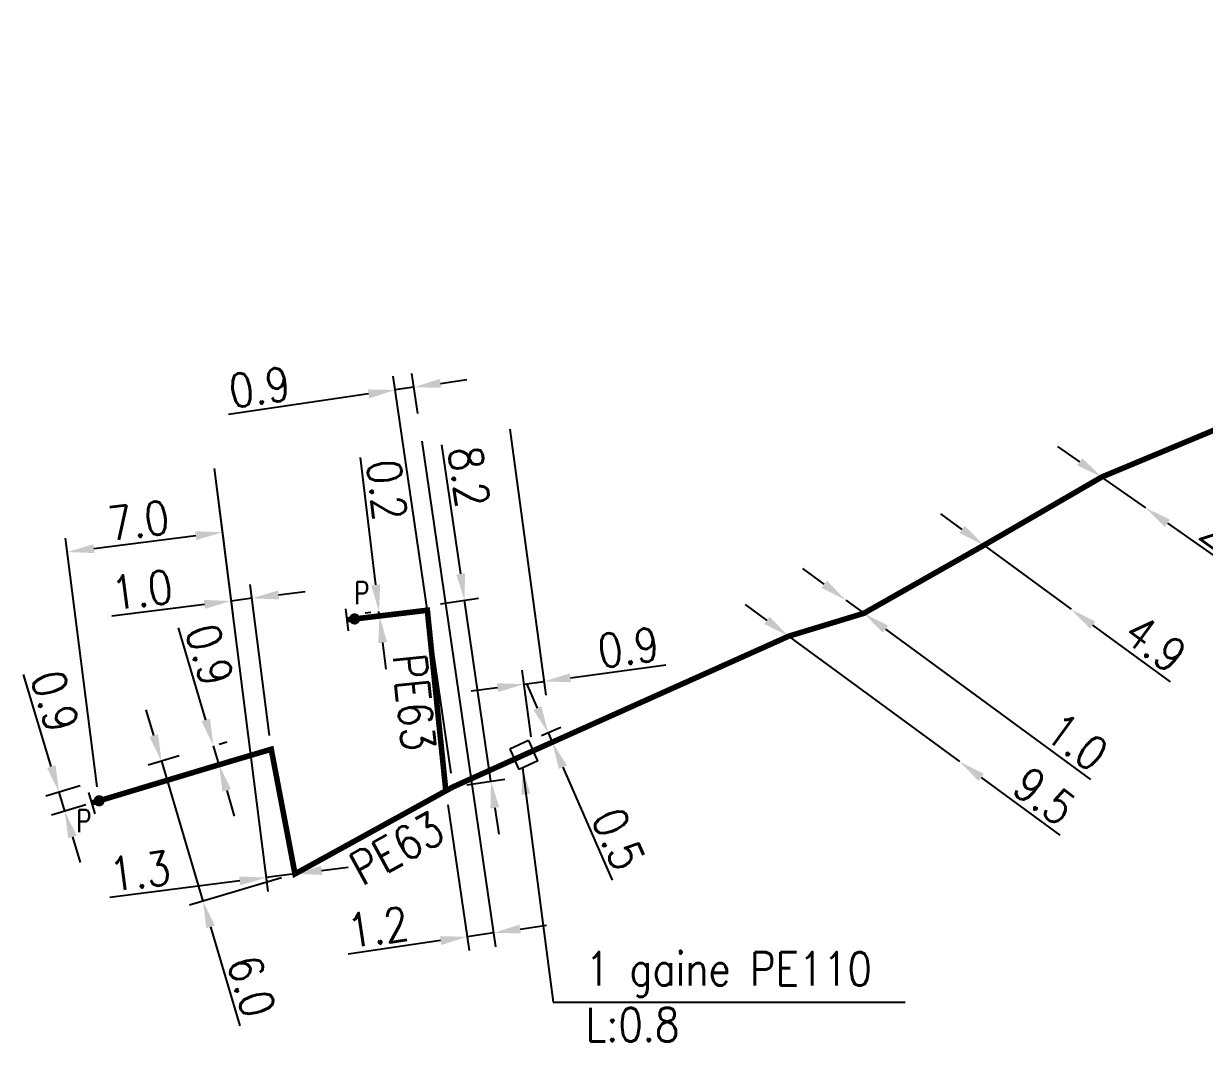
# Model space of a CAD drawing. Header units: millimetres. Extents: x 149999 to 151007, y 125999 to 127005.
# Drawn here: x 150669.2 to 150722.1, y 126206.4 to 126252 of the extents above; entities that cross this region are included whole.
import ezdxf
from ezdxf.enums import TextEntityAlignment as Align

# ---------------------------------------------------------------- set-up
doc = ezdxf.new("R2010")
doc.units = ezdxf.units.MM
doc.header["$PDMODE"] = 34
doc.linetypes.add('L_100_PE', pattern=[14, 10, -1.5, 1, -1.5])
doc.layers.get('0').update_dxf_attribs({"linetype": 'CONTINUOUS'})
doc.layers.get('DEFPOINTS').update_dxf_attribs({"linetype": 'CONTINUOUS'})
for name, color, linetype in [('L_140', 3, 'CONTINUOUS'), ('L_300', 7, 'CONTINUOUS'), ('L_340', 7, 'CONTINUOUS'), ('L_400', 7, 'CONTINUOUS')]:
    doc.layers.add(name, color=color, linetype=linetype)
doc.styles.add('G_ROMANS', font='ROMANS.SHX', dxfattribs={"width": 0.75})
doc.styles.get("Standard").update_dxf_attribs({"font": 'romans.shx', "width": 0.85})
doc.dimstyles.get("Standard").update_dxf_attribs({"dimtxt": 1.5, "dimasz": 1.2, "dimexe": 0.625, "dimexo": 0.625, "dimgap": 0.25, "dimtad": 1, "dimdec": 1, "dimzin": 0, "dimdsep": 46, "dimtxsty": 'Standard', "dimcen": -0.5, "dimadec": 0, "dimazin": 0, "dimtfac": 1, "dimtdec": 1, "dimtmove": 0, "dimatfit": 3, "dimfxl": 0, "dimtolj": 1, "dimtzin": 0, "dimarcsym": 0})

# ---------------------------------------------------------------- blocks, each defined once
blk = doc.blocks.new('*D942')
at = {"layer": 'DEFPOINTS', "color": 0, "linetype": 'Continuous', "transparency": 16777216}
for p in [(150717.519, 126231.654), (150719.484, 126230.276), (150719.484, 126230.276)]:
    blk.add_point(p, dxfattribs=at)
at = {"layer": 'L_140', "color": 0, "linetype": 'Continuous', "lineweight": -2, "transparency": 16777216}
for p, q in [((150716.537, 126232.343), (150715.554, 126233.032)), ((150717.519, 126231.654), (150719.484, 126230.276)), ((150720.467, 126229.587), (150724.096, 126227.042))]:
    blk.add_line(p, q, dxfattribs=at)
at = {"layer": 'L_140', "color": 0, "linetype": 'Continuous', "transparency": 16777216}
for points in [[(150716.652, 126232.506), (150716.422, 126232.179), (150717.519, 126231.654)], [(150720.582, 126229.75), (150720.352, 126229.423), (150719.484, 126230.276)]]:
    blk.add_solid(points, dxfattribs=at)
at = {"layer": 'L_140', "color": 0, "linetype": 'Continuous', "transparency": 16777216, "insert": (150723.347, 126228.789), "char_height": 1.5, "attachment_point": 5, "rotation": 324.9599}
blk.add_mtext('\\A1;2.4', dxfattribs=at)
blk = doc.blocks.new('*D943')
at = {"layer": 'DEFPOINTS', "color": 0, "linetype": 'Continuous', "transparency": 16777216}
for p in [(150706.05, 126226.139), (150706.05, 126226.139), (150706.857, 126225.548)]:
    blk.add_point(p, dxfattribs=at)
at = {"layer": 'L_140', "color": 0, "linetype": 'Continuous', "lineweight": -2, "transparency": 16777216}
for p, q in [((150705.082, 126226.849), (150704.115, 126227.558)), ((150706.05, 126226.139), (150706.857, 126225.548)), ((150707.824, 126224.839), (150717.018, 126218.098))]:
    blk.add_line(p, q, dxfattribs=at)
at = {"layer": 'L_140', "color": 0, "linetype": 'Continuous', "transparency": 16777216}
for points in [[(150705.201, 126227.01), (150704.964, 126226.687), (150706.05, 126226.139)], [(150707.943, 126225), (150707.706, 126224.677), (150706.857, 126225.548)]]:
    blk.add_solid(points, dxfattribs=at)
at = {"layer": 'L_140', "color": 0, "linetype": 'Continuous', "transparency": 16777216, "insert": (150716.404, 126219.788), "char_height": 1.5, "attachment_point": 5, "rotation": 323.7536}
blk.add_mtext('\\A1;1.0', dxfattribs=at)
blk = doc.blocks.new('*D944')
at = {"layer": 'DEFPOINTS', "color": 0, "linetype": 'Continuous', "transparency": 16777216}
for p in [(150712.238, 126228.595), (150716.149, 126225.727), (150716.149, 126225.727)]:
    blk.add_point(p, dxfattribs=at)
at = {"layer": 'L_140', "color": 0, "linetype": 'Continuous', "lineweight": -2, "transparency": 16777216}
for p, q in [((150711.27, 126229.304), (150710.303, 126230.014)), ((150712.238, 126228.595), (150716.149, 126225.727)), ((150717.117, 126225.018), (150720.594, 126222.469))]:
    blk.add_line(p, q, dxfattribs=at)
at = {"layer": 'L_140', "color": 0, "linetype": 'Continuous', "transparency": 16777216}
for points in [[(150711.389, 126229.466), (150711.152, 126229.143), (150712.238, 126228.595)], [(150717.236, 126225.179), (150716.999, 126224.856), (150716.149, 126225.727)]]:
    blk.add_solid(points, dxfattribs=at)
at = {"layer": 'L_140', "color": 0, "linetype": 'Continuous', "transparency": 16777216, "insert": (150719.931, 126224.195), "char_height": 1.5, "attachment_point": 5, "rotation": 323.7536}
blk.add_mtext('\\A1;4.9', dxfattribs=at)
blk = doc.blocks.new('*D945')
at = {"layer": 'DEFPOINTS', "color": 0, "linetype": 'Continuous', "transparency": 16777216}
for p in [(150677.647, 126232.661), (150678.091, 126229.18), (150672.568, 126217.143)]:
    blk.add_point(p, dxfattribs=at)
at = {"layer": 'L_340', "color": 0, "linetype": 'Continuous', "lineweight": -2, "transparency": 16777216}
for p, q in [((150677.726, 126232.041), (150678.17, 126228.56)), ((150672.489, 126217.763), (150671.068, 126228.915)), ((150672.337, 126228.447), (150676.9, 126229.028))]:
    blk.add_line(p, q, dxfattribs=at)
at = {"layer": 'L_340', "color": 0, "linetype": 'Continuous', "transparency": 16777216}
for points in [[(150676.875, 126229.227), (150676.926, 126228.83), (150678.091, 126229.18)], [(150672.312, 126228.645), (150672.362, 126228.248), (150671.147, 126228.295)]]:
    blk.add_solid(points, dxfattribs=at)
at = {"layer": 'L_340', "color": 0, "linetype": 'Continuous', "transparency": 16777216, "insert": (150674.333, 126229.709), "char_height": 1.5, "attachment_point": 5, "rotation": 7.2605}
blk.add_mtext('\\A1;7.0', dxfattribs=at)
blk = doc.blocks.new('*D951')
at = {"layer": 'DEFPOINTS', "color": 0, "linetype": 'Continuous', "transparency": 16777216}
for p in [(150703.486, 126224.521), (150711.147, 126218.904), (150711.147, 126218.904)]:
    blk.add_point(p, dxfattribs=at)
at = {"layer": 'L_140', "color": 0, "linetype": 'Continuous', "lineweight": -2, "transparency": 16777216}
for p, q in [((150702.518, 126225.231), (150701.55, 126225.94)), ((150703.486, 126224.521), (150711.147, 126218.904)), ((150712.115, 126218.195), (150715.641, 126215.61))]:
    blk.add_line(p, q, dxfattribs=at)
at = {"layer": 'L_140', "color": 0, "linetype": 'Continuous', "transparency": 16777216}
for points in [[(150702.636, 126225.392), (150702.4, 126225.069), (150703.486, 126224.521)], [(150712.233, 126218.356), (150711.997, 126218.034), (150711.147, 126218.904)]]:
    blk.add_solid(points, dxfattribs=at)
at = {"layer": 'L_140', "color": 0, "linetype": 'Continuous', "transparency": 16777216, "insert": (150714.953, 126217.354), "char_height": 1.5, "attachment_point": 5, "rotation": 323.7536}
blk.add_mtext('\\A1;9.5', dxfattribs=at)
blk = doc.blocks.new('*D952')
at = {"layer": 'DEFPOINTS', "color": 0, "linetype": 'Continuous', "transparency": 16777216}
for p in [(150677.647, 126232.661), (150680.062, 126213.703), (150681.352, 126213.867)]:
    blk.add_point(p, dxfattribs=at)
at = {"layer": 'L_140', "color": 0, "linetype": 'Continuous', "lineweight": -2, "transparency": 16777216}
for p, q in [((150677.726, 126232.041), (150680.141, 126213.083)), ((150682.542, 126214.019), (150683.733, 126214.171)), ((150678.872, 126213.551), (150673.046, 126212.809)), ((150681.352, 126213.867), (150680.062, 126213.703))]:
    blk.add_line(p, q, dxfattribs=at)
at = {"layer": 'L_140', "color": 0, "linetype": 'Continuous', "transparency": 16777216}
for points in [[(150682.517, 126214.217), (150682.568, 126213.821), (150681.352, 126213.867)], [(150678.847, 126213.75), (150678.897, 126213.353), (150680.062, 126213.703)]]:
    blk.add_solid(points, dxfattribs=at)
at = {"layer": 'L_140', "color": 0, "linetype": 'Continuous', "transparency": 16777216, "insert": (150674.402, 126213.99), "char_height": 1.5, "attachment_point": 5, "rotation": 7.2605}
blk.add_mtext('\\A1;1.3', dxfattribs=at)
blk = doc.blocks.new('*D953')
at = {"layer": 'DEFPOINTS', "color": 0, "linetype": 'Continuous', "transparency": 16777216}
for p in [(150677.647, 126232.661), (150678.483, 126226.099), (150680.287, 126219.454)]:
    blk.add_point(p, dxfattribs=at)
at = {"layer": 'L_140', "color": 0, "linetype": 'Continuous', "lineweight": -2, "transparency": 16777216}
for p, q in [((150677.726, 126232.041), (150678.562, 126225.479)), ((150680.208, 126220.074), (150679.347, 126226.839)), ((150679.426, 126226.219), (150678.483, 126226.099)), ((150680.616, 126226.371), (150681.806, 126226.522)), ((150677.293, 126225.947), (150673.137, 126225.418))]:
    blk.add_line(p, q, dxfattribs=at)
at = {"layer": 'L_140', "color": 0, "linetype": 'Continuous', "transparency": 16777216}
for points in [[(150680.591, 126226.569), (150680.641, 126226.172), (150679.426, 126226.219)], [(150677.268, 126226.146), (150677.318, 126225.749), (150678.483, 126226.099)]]:
    blk.add_solid(points, dxfattribs=at)
at = {"layer": 'L_140', "color": 0, "linetype": 'Continuous', "transparency": 16777216, "insert": (150674.493, 126226.599), "char_height": 1.5, "attachment_point": 5, "rotation": 7.2605}
blk.add_mtext('\\A1;1.0', dxfattribs=at)
blk = doc.blocks.new('*D954')
at = {"layer": 'DEFPOINTS', "color": 0, "linetype": 'Continuous', "transparency": 16777216}
for p in [(150686.684, 126235.681), (150686.946, 126233.884), (150688.442, 126217.768)]:
    blk.add_point(p, dxfattribs=at)
at = {"layer": 'L_140', "color": 0, "linetype": 'Continuous', "lineweight": -2, "transparency": 16777216}
for p, q in [((150686.856, 126234.502), (150686.594, 126236.3)), ((150688.352, 126218.386), (150685.752, 126236.177)), ((150687.871, 126235.855), (150689.059, 126236.028)), ((150684.655, 126235.385), (150678.367, 126234.466)), ((150686.684, 126235.681), (150685.843, 126235.558))]:
    blk.add_line(p, q, dxfattribs=at)
at = {"layer": 'L_140', "color": 0, "linetype": 'Continuous', "transparency": 16777216}
for points in [[(150687.842, 126236.053), (150687.9, 126235.657), (150686.684, 126235.681)], [(150684.626, 126235.583), (150684.684, 126235.187), (150685.843, 126235.558)]]:
    blk.add_solid(points, dxfattribs=at)
at = {"layer": 'L_140', "color": 0, "linetype": 'Continuous', "transparency": 16777216, "insert": (150679.762, 126235.68), "char_height": 1.5, "attachment_point": 5, "rotation": 8.3128}
blk.add_mtext('\\A1;0.9', dxfattribs=at)
blk = doc.blocks.new('*D955')
at = {"layer": 'DEFPOINTS', "color": 0, "linetype": 'Continuous', "transparency": 16777216}
for p in [(150687.257, 126225.882), (150688.954, 126226.13), (150688.442, 126217.768)]:
    blk.add_point(p, dxfattribs=at)
at = {"layer": 'L_140', "color": 0, "linetype": 'Continuous', "lineweight": -2, "transparency": 16777216}
for p, q in [((150688.781, 126227.317), (150687.937, 126233.094)), ((150687.875, 126225.972), (150689.573, 126226.22)), ((150690.14, 126218.016), (150688.954, 126226.13)), ((150689.061, 126217.858), (150690.758, 126218.106)), ((150690.313, 126216.829), (150690.487, 126215.641))]:
    blk.add_line(p, q, dxfattribs=at)
at = {"layer": 'L_140', "color": 0, "linetype": 'Continuous', "transparency": 16777216}
for points in [[(150688.979, 126227.346), (150688.583, 126227.288), (150688.954, 126226.13)], [(150690.511, 126216.858), (150690.115, 126216.8), (150690.14, 126218.016)]]:
    blk.add_solid(points, dxfattribs=at)
at = {"layer": 'L_140', "color": 0, "linetype": 'Continuous', "transparency": 16777216, "insert": (150689.155, 126231.67), "char_height": 1.5, "attachment_point": 5, "rotation": 278.3128}
blk.add_mtext('\\A1;8.2', dxfattribs=at)
blk = doc.blocks.new('*D956')
at = {"layer": 'DEFPOINTS', "color": 0, "linetype": 'Continuous', "transparency": 16777216}
for p in [(150685.378, 126225.657), (150685.116, 126225.626), (150685.401, 126225.459)]:
    blk.add_point(p, dxfattribs=at)
at = {"layer": 'L_140', "color": 0, "linetype": 'Continuous', "lineweight": -2, "transparency": 16777216}
for p, q in [((150684.974, 126226.818), (150684.292, 126232.531)), ((150684.757, 126225.583), (150684.496, 126225.552)), ((150684.781, 126225.385), (150684.519, 126225.354)), ((150685.14, 126225.428), (150685.116, 126225.626)), ((150685.282, 126224.236), (150685.425, 126223.045))]:
    blk.add_line(p, q, dxfattribs=at)
at = {"layer": 'L_140', "color": 0, "linetype": 'Continuous', "transparency": 16777216}
for points in [[(150685.173, 126226.841), (150684.775, 126226.794), (150685.116, 126225.626)], [(150685.481, 126224.26), (150685.084, 126224.212), (150685.14, 126225.428)]]:
    blk.add_solid(points, dxfattribs=at)
at = {"layer": 'L_140', "color": 0, "linetype": 'Continuous', "transparency": 16777216, "insert": (150685.473, 126231.075), "char_height": 1.5, "attachment_point": 5, "rotation": 276.8106}
blk.add_mtext('\\A1;0.2', dxfattribs=at)
blk = doc.blocks.new('*D957')
at = {"layer": 'DEFPOINTS', "color": 0, "linetype": 'Continuous', "transparency": 16777216}
for p in [(150686.946, 126233.884), (150688.115, 126217.588), (150690.258, 126211.222)]:
    blk.add_point(p, dxfattribs=at)
at = {"layer": 'L_140', "color": 0, "linetype": 'Continuous', "lineweight": -2, "transparency": 16777216}
for p, q in [((150687.037, 126233.266), (150690.348, 126210.604)), ((150688.205, 126216.969), (150689.161, 126210.43)), ((150691.445, 126211.396), (150692.632, 126211.569)), ((150687.883, 126210.875), (150683.738, 126210.27)), ((150690.258, 126211.222), (150689.07, 126211.049))]:
    blk.add_line(p, q, dxfattribs=at)
at = {"layer": 'L_140', "color": 0, "linetype": 'Continuous', "transparency": 16777216}
for points in [[(150691.416, 126211.594), (150691.474, 126211.198), (150690.258, 126211.222)], [(150687.854, 126211.073), (150687.912, 126210.677), (150689.07, 126211.049)]]:
    blk.add_solid(points, dxfattribs=at)
at = {"layer": 'L_140', "color": 0, "linetype": 'Continuous', "transparency": 16777216, "insert": (150685.072, 126211.475), "char_height": 1.5, "attachment_point": 5, "rotation": 8.3128}
blk.add_mtext('\\A1;1.2', dxfattribs=at)
blk = doc.blocks.new('L_340_07')
at = {"color": 0, "linetype": 'Continuous', "const_width": 0.25, "flags": 128}
blk.add_lwpolyline([(0, 0), (0.35, 0)], dxfattribs=at)
at = {"color": 0, "linetype": 'Continuous', "flags": 128}
blk.add_lwpolyline([(0.35, -0.5), (0.35, 0.5)], dxfattribs=at)
at = {"color": 0, "linetype": 'Continuous', "width": 0.75, "flags": 3}
for tag, p in [('DEF_LEG', (0.723, -3.465)), ('DEF_COUP', (0.723, -5.965)), ('DEF_TYPE', (0.723, -8.465))]:
    blk.add_attdef(tag, text='', height=1.2, dxfattribs=at).set_placement(p, align=Align.MIDDLE)
blk = doc.blocks.new('L_300_12')
at = {"color": 0, "linetype": 'Continuous', "const_width": 0.248, "flags": 128}
blk.add_lwpolyline([(-0.126, 0, 1), (0.126, 0, 1)], format="xyb", close=True, dxfattribs=at)
at = {"linetype": 'Continuous', "style": 'G_ROMANS', "width": 0.75}
blk.add_attdef('P', text='', height=1, dxfattribs=at).set_placement((0, 1.331), align=Align.MIDDLE_CENTER)
at = {"color": 0, "linetype": 'Continuous', "width": 0.75, "flags": 3}
for tag, p in [('DEF_LEG', (0, -5)), ('DEF_COUP', (0, -7.5)), ('DEF_TYPE', (0, -10))]:
    blk.add_attdef(tag, text='', height=1.2, dxfattribs=at).set_placement(p, align=Align.MIDDLE)
blk = doc.blocks.new('*D958')
at = {"layer": 'DEFPOINTS', "color": 0, "linetype": 'Continuous', "transparency": 16777216}
for p in [(150690.899, 126234.419), (150692.514, 126222.495), (150692.027, 126219.384)]:
    blk.add_point(p, dxfattribs=at)
at = {"layer": 'L_400', "color": 0, "linetype": 'Continuous', "lineweight": -2, "transparency": 16777216}
for p, q in [((150690.983, 126233.8), (150692.598, 126221.875)), ((150693.703, 126222.656), (150697.975, 126223.234)), ((150691.943, 126220.004), (150691.539, 126222.993)), ((150691.622, 126222.374), (150692.514, 126222.495)), ((150690.433, 126222.213), (150689.244, 126222.052))]:
    blk.add_line(p, q, dxfattribs=at)
at = {"layer": 'L_400', "color": 0, "linetype": 'Continuous', "transparency": 16777216}
for points in [[(150693.677, 126222.854), (150693.73, 126222.458), (150692.514, 126222.495)], [(150690.407, 126222.411), (150690.46, 126222.015), (150691.622, 126222.374)]]:
    blk.add_solid(points, dxfattribs=at)
at = {"layer": 'L_400', "color": 0, "linetype": 'Continuous', "transparency": 16777216, "insert": (150696.3, 126224.016), "char_height": 1.5, "attachment_point": 5, "rotation": 7.7127}
blk.add_mtext('\\A1;0.9', dxfattribs=at)
blk = doc.blocks.new('*D985')
at = {"layer": 'DEFPOINTS', "color": 0, "linetype": 'Continuous', "transparency": 16777216}
for p in [(150691.836, 126219.826), (150692.698, 126220.199), (150692.027, 126219.384)]:
    blk.add_point(p, dxfattribs=at)
at = {"layer": 'L_400', "color": 0, "linetype": 'Continuous', "lineweight": -2, "transparency": 16777216}
for p, q in [((150692.221, 126221.301), (150691.744, 126222.402)), ((150692.41, 126220.075), (150693.271, 126220.448)), ((150692.601, 126219.633), (150693.463, 126220.006)), ((150692.698, 126220.199), (150692.889, 126219.758)), ((150693.366, 126218.657), (150695.566, 126213.578))]:
    blk.add_line(p, q, dxfattribs=at)
at = {"layer": 'L_400', "color": 0, "linetype": 'Continuous', "transparency": 16777216}
for points in [[(150692.405, 126221.38), (150692.037, 126221.221), (150692.698, 126220.199)], [(150693.55, 126218.736), (150693.183, 126218.577), (150692.889, 126219.758)]]:
    blk.add_solid(points, dxfattribs=at)
at = {"layer": 'L_400', "color": 0, "linetype": 'Continuous', "transparency": 16777216, "insert": (150695.853, 126215.43), "char_height": 1.5, "attachment_point": 5, "rotation": 293.4175}
blk.add_mtext('\\A1;0.5', dxfattribs=at)
blk = doc.blocks.new('*D986')
at = {"layer": 'DEFPOINTS', "color": 0, "linetype": 'Continuous', "transparency": 16777216}
for p in [(150677.35, 126219.509), (150677.603, 126218.657), (150677.948, 126218.76)]:
    blk.add_point(p, dxfattribs=at)
at = {"layer": 'L_140', "color": 0, "linetype": 'Continuous', "lineweight": -2, "transparency": 16777216}
for p, q in [((150677.354, 126220.761), (150676.127, 126224.894)), ((150677.948, 126218.76), (150677.695, 126219.611)), ((150677.949, 126219.686), (150678.294, 126219.789)), ((150678.202, 126218.835), (150678.547, 126218.937)), ((150678.289, 126217.609), (150678.631, 126216.459))]:
    blk.add_line(p, q, dxfattribs=at)
at = {"layer": 'L_140', "color": 0, "linetype": 'Continuous', "transparency": 16777216}
for points in [[(150677.545, 126220.818), (150677.162, 126220.705), (150677.695, 126219.611)], [(150678.481, 126217.666), (150678.098, 126217.552), (150677.948, 126218.76)]]:
    blk.add_solid(points, dxfattribs=at)
at = {"layer": 'L_140', "color": 0, "linetype": 'Continuous', "transparency": 16777216, "insert": (150677.528, 126223.687), "char_height": 1.5, "attachment_point": 5, "rotation": 286.5322}
blk.add_mtext('\\A1;0.9', dxfattribs=at)
blk = doc.blocks.new('*D987')
at = {"layer": 'DEFPOINTS', "color": 0, "linetype": 'Continuous', "transparency": 16777216}
for p in [(150676.758, 126219.33), (150681.352, 126213.867), (150677.226, 126212.642)]:
    blk.add_point(p, dxfattribs=at)
at = {"layer": 'L_140', "color": 0, "linetype": 'Continuous', "lineweight": -2, "transparency": 16777216}
for p, q in [((150675.022, 126220.067), (150674.68, 126221.217)), ((150676.159, 126219.153), (150674.764, 126218.739)), ((150675.363, 126218.917), (150677.226, 126212.642)), ((150680.753, 126213.689), (150676.627, 126212.465)), ((150677.567, 126211.492), (150678.883, 126207.058))]:
    blk.add_line(p, q, dxfattribs=at)
at = {"layer": 'L_140', "color": 0, "linetype": 'Continuous', "transparency": 16777216}
for points in [[(150675.214, 126220.124), (150674.83, 126220.01), (150675.363, 126218.917)], [(150677.759, 126211.549), (150677.375, 126211.435), (150677.226, 126212.642)]]:
    blk.add_solid(points, dxfattribs=at)
at = {"layer": 'L_140', "color": 0, "linetype": 'Continuous', "transparency": 16777216, "insert": (150679.4, 126208.833), "char_height": 1.5, "attachment_point": 5, "rotation": 286.5322}
blk.add_mtext('\\A1;6.0', dxfattribs=at)
blk = doc.blocks.new('*D988')
at = {"layer": 'DEFPOINTS', "color": 0, "linetype": 'Continuous', "transparency": 16777216}
for p in [(150672.312, 126217.993), (150670.771, 126217.53), (150672.568, 126217.143)]:
    blk.add_point(p, dxfattribs=at)
at = {"layer": 'L_340', "color": 0, "linetype": 'Continuous', "lineweight": -2, "transparency": 16777216}
for p, q in [((150670.426, 126218.679), (150669.184, 126222.807)), ((150671.713, 126217.813), (150670.173, 126217.35)), ((150671.027, 126216.68), (150670.771, 126217.53)), ((150671.969, 126216.963), (150670.428, 126216.5)), ((150671.373, 126215.531), (150671.718, 126214.382))]:
    blk.add_line(p, q, dxfattribs=at)
at = {"layer": 'L_340', "color": 0, "linetype": 'Continuous', "transparency": 16777216}
for points in [[(150670.617, 126218.737), (150670.234, 126218.621), (150670.771, 126217.53)], [(150671.564, 126215.588), (150671.181, 126215.473), (150671.027, 126216.68)]]:
    blk.add_solid(points, dxfattribs=at)
at = {"layer": 'L_340', "color": 0, "linetype": 'Continuous', "transparency": 16777216, "insert": (150670.59, 126221.606), "char_height": 1.5, "attachment_point": 5, "rotation": 286.7396}
blk.add_mtext('\\A1;0.9', dxfattribs=at)

msp = doc.modelspace()

# ---------------------------------------------------------------- linework, layer by layer
at = {"layer": 'L_140', "linetype": 'L_100_PE', "flags": 128}
msp.add_lwpolyline([(150753.564, 126251.856, 0.25, 0.25, 0), (150748.839, 126249.654, 0.25, 0.25, 0), (150744.884, 126247.727, 0.25, 0.25, 0), (150740.856, 126245.935, 0.25, 0.25, 0), (150737.142, 126243.743, 0.25, 0.25, 0), (150736.664, 126243.466, 0.25, 0.25, 0), (150732.112, 126240.408, 0.25, 0.25, 0), (150723.587, 126234.187, 0.25, 0.25, 0), (150717.519, 126231.654, 0.25, 0.25, 0), (150712.238, 126228.595, 0.25, 0.25, 0), (150706.857, 126225.548, 0.25, 0.25, 0), (150703.486, 126224.521, 0.25, 0.25, 0), (150692.027, 126219.384, 0.25, 0.25, 0), (150692.027, 126219.384, 0.25, 0.25, 0), (150688.442, 126217.768, 0.25, 0.25, 0), (150688.115, 126217.588, 0.25, 0.25, 0), (150681.352, 126213.867, 0.25, 0.25, 0), (150681.352, 126213.867, 0.25, 0.25, 0), (150680.287, 126219.454, 0.25, 0.25, 0), (150677.464, 126218.616, 0.25, 0.25, 0), (150672.568, 126217.143, 0, 0, 0)], format="xyseb", dxfattribs=at)
at = {"layer": 'L_140', "linetype": 'L_100_PE', "const_width": 0.25, "flags": 128}
msp.add_lwpolyline([(150688.115, 126217.588), (150687.286, 126225.684), (150685.401, 126225.459), (150684.022, 126225.294)], dxfattribs=at)
at = {"layer": 'L_400', "color": 7, "linetype": 'CONTINUOUS'}
for p, q in [((150691.822, 126219.84), (150690.985, 126219.463)), ((150691.822, 126219.84), (150692.027, 126219.384)), ((150690.985, 126219.463), (150691.191, 126219.007)), ((150692.233, 126218.929), (150692.027, 126219.384)), ((150691.396, 126218.551), (150691.191, 126219.007)), ((150692.233, 126218.929), (150691.396, 126218.551))]:
    msp.add_line(p, q, dxfattribs=at)

# ---------------------------------------------------------------- block references
at = {"layer": 'L_300'}
ref = msp.add_blockref('L_300_12', (150684.022, 126225.294), dxfattribs=dict(at, rotation=6.822194386333358))
ref.add_attrib('P', 'P', dxfattribs={"layer": '0', "linetype": 'Continuous', "height": 1, "style": 'G_ROMANS', "width": 0.75}).set_placement((150684.348, 126226.462), align=Align.MIDDLE_CENTER)
ref = msp.add_blockref('L_300_12', (150672.568, 126217.143), dxfattribs=dict(at, rotation=16.6638282998502))
ref.add_attrib('P', 'P', dxfattribs={"layer": '0', "linetype": 'Continuous', "height": 1, "style": 'G_ROMANS', "width": 0.75}).set_placement((150671.888, 126216.242), align=Align.MIDDLE_CENTER)
at = {"layer": 'L_340'}
for p, rotation in [((150684.022, 126225.294), 186.8221943859186), ((150672.568, 126217.143), 196.663828299049)]:
    msp.add_blockref('L_340_07', p, dxfattribs=dict(at, rotation=rotation))

# ---------------------------------------------------------------- texts
at = {"layer": 'L_140', "linetype": 'Continuous', "width": 0.85}
for rotation, p in [(275.848, (150685.725, 126223.665)), (28.8178, (150684.366, 126213.305))]:
    msp.add_text('PE63', height=1.5, rotation=rotation, dxfattribs=at).set_placement(p)
at = {"layer": 'L_400', "linetype": 'Continuous', "insert": (150694.378, 126206.359), "char_height": 1.5, "attachment_point": 7}
msp.add_mtext('\\A1;1 gaine PE110\\PL:0.8', dxfattribs=at)

# ---------------------------------------------------------------- dimensions: what is measured, and where the dimension line sits
at = {"layer": 'L_140', "linetype": 'Continuous'}
for base, p1, p2, angle, override, picture, middle, dimtype in [((150686.684, 126235.681), (150688.442, 126217.768), (150686.946, 126233.884), 188.3128, {"dimatfit": 0}, '*D954', (150679.906, 126234.691), 160), ((150690.258, 126211.222), (150688.115, 126217.588), (150686.946, 126233.884), 188.3128, {"dimatfit": 0}, '*D957', (150685.217, 126210.486), 160), ((150688.954, 126226.13), (150688.442, 126217.768), (150687.257, 126225.882), 278.3128, {"dimatfit": 0}, '*D955', (150688.166, 126231.525), 160), ((150680.062, 126213.703), (150681.352, 126213.867), (150677.647, 126232.661), 7.2605, {"dimatfit": 0}, '*D952', (150674.529, 126212.998), 160), ((150678.4832, 126226.0989), (150680.2875, 126219.454), (150677.6472, 126232.6608), 7.2605, {"dimatfit": 0}, '*D953', (150674.6198, 126225.6067), 160), ((150685.116, 126225.626), (150685.401, 126225.459), (150685.378, 126225.657), 276.8106, {"dimatfit": 0}, '*D956', (150684.48, 126230.956), 160), ((150719.484, 126230.276), (150717.519, 126231.654), (150719.484, 126230.276), 144.9599, {"dimscale": 1, "dimlfac": 1, "dimlunit": 2, "dimatfit": 0}, '*D942', (150722.772, 126227.97), 160), ((150716.1495, 126225.7271), (150712.2381, 126228.5948), (150716.1495, 126225.7271), 143.7536, {"dimscale": 1, "dimlfac": 1, "dimlunit": 2, "dimatfit": 0}, '*D944', (150719.3394, 126223.3885), 160), ((150706.05, 126226.139), (150706.857, 126225.548), (150706.05, 126226.139), 323.7536, {"dimatfit": 0}, '*D943', (150715.813, 126218.982), 160), ((150711.147, 126218.904), (150703.486, 126224.521), (150711.147, 126218.904), 143.7536, {"dimscale": 1, "dimlfac": 1, "dimlunit": 2, "dimatfit": 0}, '*D951', (150714.362, 126216.548), 160), ((150677.948, 126218.76), (150677.35, 126219.509), (150677.603, 126218.657), 286.5322, {"dimatfit": 0}, '*D986', (150676.57, 126223.403), 161)]:
    dim = msp.add_linear_dim(base=base, p1=p1, p2=p2, angle=angle, dimstyle='Standard', override=override, dxfattribs=at)
    dim.commit()
    dim.dimension.update_dxf_attribs({"geometry": picture, "text_midpoint": middle, "dimtype": dimtype})
dim = msp.add_linear_dim(base=(150677.226, 126212.642), p1=(150676.758, 126219.33), p2=(150681.352, 126213.867), angle=286.5322, text='6.0', dimstyle='Standard', override={"dimatfit": 0}, dxfattribs=at)
dim.commit()
dim.dimension.update_dxf_attribs({"geometry": '*D987', "text_midpoint": (150678.441, 126208.549), "dimtype": 160})
at = {"layer": 'L_340', "linetype": 'Continuous'}
for base, p2, angle, picture, middle, dimtype in [((150678.091, 126229.18), (150677.647, 126232.661), 187.2605, '*D945', (150674.46, 126228.717), 160), ((150670.771, 126217.53), (150672.312, 126217.993), 106.7396, '*D988', (150669.632, 126221.318), 161)]:
    dim = msp.add_linear_dim(base=base, p1=(150672.568, 126217.143), p2=p2, angle=angle, dimstyle='Standard', override={"dimatfit": 0}, dxfattribs=at)
    dim.commit()
    dim.dimension.update_dxf_attribs({"geometry": picture, "text_midpoint": middle, "dimtype": dimtype})
at = {"layer": 'L_400', "linetype": 'Continuous'}
for base, p2, angle, picture, middle, dimtype in [((150692.514, 126222.495), (150690.899, 126234.419), 187.7127, '*D958', (150696.434, 126223.026), 160), ((150692.698, 126220.199), (150691.836, 126219.826), 113.4175, '*D985', (150694.936, 126215.033), 161)]:
    dim = msp.add_linear_dim(base=base, p1=(150692.027, 126219.384), p2=p2, angle=angle, dimstyle='Standard', override={"dimatfit": 0}, dxfattribs=at)
    dim.commit()
    dim.dimension.update_dxf_attribs({"geometry": picture, "text_midpoint": middle, "dimtype": dimtype})

# ---------------------------------------------------------------- leaders
at = {"layer": 'L_400', "linetype": 'Continuous', "annotation_type": 0, "has_hookline": 1, "hookline_direction": 0, "text_width": 14.329}
msp.add_leader([(150691.554, 126218.623), (150692.928, 126208.119), (150694.128, 126208.119)], dimstyle='Standard', dxfattribs=at)

doc.saveas('drawing.dxf')
